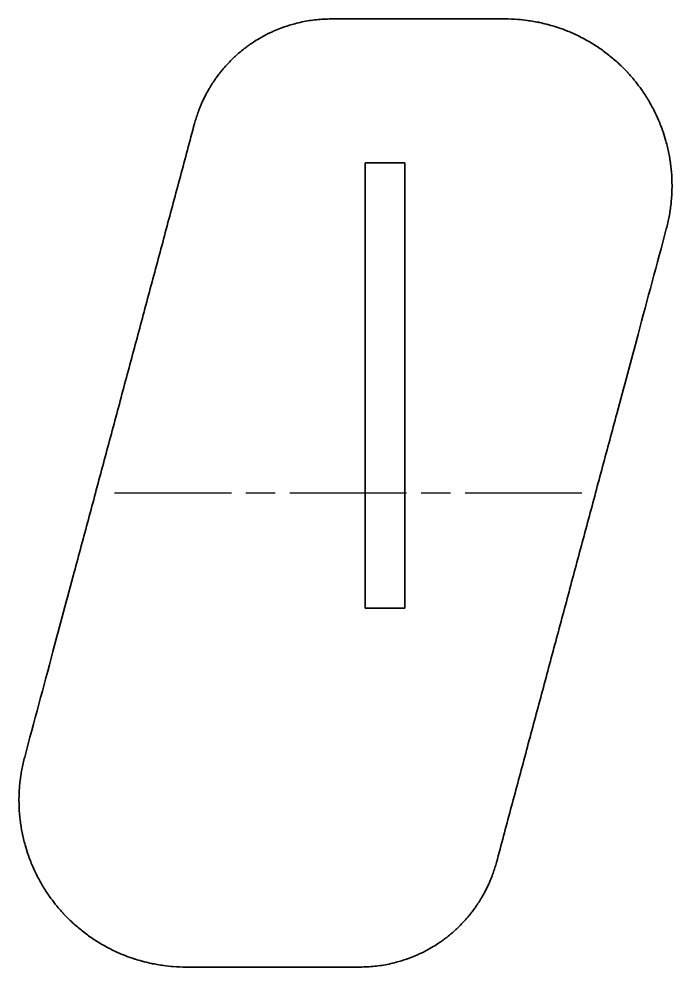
# Model space of a CAD drawing. Header units: inches. Extents: x 0 to 51, y 0 to 74.1.
import ezdxf

# ---------------------------------------------------------------- set-up
doc = ezdxf.new("R2010")
doc.units = ezdxf.units.IN
doc.header["$MEASUREMENT"] = 0
doc.linetypes.add('Chain', pattern=[13.68, 9.12, -1.14, 2.28, -1.14])
doc.layers.add('Bend Centerline (ANSI)', color=7, linetype='Chain', lineweight=25)
doc.layers.add('Visible (ANSI)', color=7, linetype='Continuous', lineweight=35)

# ---------------------------------------------------------------- blocks, each defined once
blk = doc.blocks.new('P-BTC-V005-PTCBA002_Chapas de los Pad de Apoyo_P-BTC-V005-PTCBA002 (desplegada)')
at = {"layer": 'Bend Centerline (ANSI)'}
blk.add_line((18.45, 0), (-18.45, 0), dxfattribs=at)
at = {"layer": 'Visible (ANSI)'}
for p, q in [((-1.13, 37.031), (12.457, 37.031)), ((1.543, -9), (1.543, 25.8)), ((1.543, 25.8), (4.643, 25.8)), ((4.643, 25.8), (4.643, -9)), ((4.643, -9), (1.543, -9)), ((1.13, -37.031), (-12.457, -37.031))]:
    blk.add_line(p, q, dxfattribs=at)
for points, knots in [([(-11.785, 28.855), (-11.745, 29.005), (-11.661, 29.295), (-11.546, 29.636), (-11.427, 29.961), (-11.329, 30.207), (-11.203, 30.499), (-11.101, 30.721), (-10.973, 30.982), (-10.871, 31.179), (-10.764, 31.375), (-10.701, 31.485), (-10.652, 31.57), (-10.627, 31.612), (-10.591, 31.673), (-10.554, 31.734), (-10.485, 31.846), (-10.409, 31.966), (-10.291, 32.146), (-10.184, 32.303), (-10.018, 32.535), (-9.847, 32.763), (-9.579, 33.097), (-9.329, 33.384), (-9.003, 33.731), (-8.731, 33.999), (-8.378, 34.32), (-8.086, 34.565), (-7.635, 34.916), (-7.166, 35.242), (-6.515, 35.636), (-6.008, 35.9), (-5.487, 36.137), (-5.133, 36.282), (-4.594, 36.479), (-4.048, 36.646), (-3.214, 36.844), (-2.274, 36.991), (-1.512, 37.031), (-1.13, 37.031)], [0, 0, 0, 0, 0.025953, 0.051906, 0.064883, 0.090836, 0.103812, 0.129765, 0.142742, 0.168695, 0.181672, 0.197892, 0.201136, 0.207625, 0.210869, 0.220601, 0.22709, 0.246554, 0.259531, 0.285484, 0.298461, 0.33739, 0.363343, 0.415249, 0.441203, 0.493109, 0.519062, 0.570968, 0.596921, 0.67478, 0.726687, 0.804546, 0.830499, 0.882405, 0.908358, 0.986217, 1.038124, 1.141936, 1.245748, 1.245748, 1.245748, 1.245748]), ([(12.457, 37.031), (12.79, 37.031), (13.372, 37.009), (14.033, 36.939), (14.527, 36.867), (14.855, 36.81), (15.263, 36.727), (15.588, 36.651), (15.991, 36.545), (16.31, 36.45), (16.785, 36.295), (17.253, 36.122), (17.942, 35.828), (18.54, 35.532), (19.262, 35.122), (19.819, 34.761), (20.487, 34.272), (20.999, 33.851), (21.546, 33.345), (21.895, 32.99), (22.231, 32.621), (22.448, 32.369), (22.761, 31.982), (23.059, 31.585), (23.477, 30.968), (23.816, 30.401), (24.161, 29.741), (24.369, 29.291), (24.561, 28.833), (24.68, 28.523), (24.845, 28.054), (24.992, 27.578), (25.178, 26.858), (25.307, 26.209), (25.421, 25.391), (25.475, 24.732), (25.493, 23.989), (25.482, 23.492), (25.451, 22.995), (25.421, 22.665), (25.372, 22.255), (25.324, 21.928), (25.252, 21.52), (25.168, 21.113), (25.087, 20.789), (25.044, 20.628)], [0, 0, 0, 0, 0.093082, 0.162893, 0.186164, 0.232705, 0.255975, 0.302516, 0.325787, 0.372328, 0.395598, 0.46541, 0.511951, 0.605033, 0.651574, 0.744656, 0.791197, 0.884279, 0.93082, 1.000631, 1.023901, 1.070442, 1.093713, 1.163524, 1.210065, 1.303147, 1.349688, 1.4195, 1.44277, 1.489311, 1.512582, 1.582393, 1.628934, 1.722016, 1.768557, 1.861639, 1.90818, 1.977991, 2.001262, 2.047803, 2.071073, 2.117614, 2.140885, 2.187426, 2.233967, 2.233967, 2.233967, 2.233967]), ([(-25.044, -20.628), (-24.307, -17.877), (-23.018, -13.067), (-21.545, -7.57), (-20.44, -3.447), (-19.704, -0.698), (-18.783, 2.739), (-18.046, 5.489), (-17.125, 8.925), (-16.389, 11.674), (-15.468, 15.11), (-14.732, 17.859), (-13.811, 21.295), (-12.89, 24.731), (-12.154, 27.48), (-11.785, 28.855)], [0, 0, 0, 0, 0.858512, 1.502396, 1.717024, 2.14628, 2.360908, 2.790164, 3.004792, 3.434048, 3.648676, 4.077932, 4.29256, 4.721816, 5.151072, 5.151072, 5.151072, 5.151072]), ([(25.044, 20.628), (24.307, 17.877), (23.018, 13.067), (21.545, 7.57), (20.44, 3.447), (19.704, 0.698), (18.783, -2.739), (18.046, -5.489), (17.125, -8.925), (16.389, -11.674), (15.468, -15.11), (14.732, -17.859), (13.811, -21.295), (12.89, -24.731), (12.154, -27.48), (11.785, -28.855)], [0, 0, 0, 0, 0.858512, 1.502396, 1.717024, 2.14628, 2.360908, 2.790164, 3.004792, 3.434048, 3.648676, 4.077932, 4.29256, 4.721816, 5.151072, 5.151072, 5.151072, 5.151072]), ([(-12.457, -37.031), (-12.79, -37.031), (-13.372, -37.009), (-14.033, -36.939), (-14.527, -36.867), (-14.855, -36.81), (-15.263, -36.727), (-15.588, -36.651), (-15.991, -36.545), (-16.31, -36.45), (-16.785, -36.295), (-17.253, -36.122), (-17.942, -35.828), (-18.54, -35.532), (-19.262, -35.122), (-19.819, -34.761), (-20.487, -34.272), (-20.999, -33.851), (-21.546, -33.345), (-21.895, -32.99), (-22.231, -32.621), (-22.448, -32.369), (-22.761, -31.982), (-23.059, -31.585), (-23.477, -30.968), (-23.816, -30.401), (-24.161, -29.741), (-24.369, -29.291), (-24.561, -28.833), (-24.68, -28.523), (-24.845, -28.054), (-24.992, -27.578), (-25.178, -26.858), (-25.307, -26.209), (-25.421, -25.391), (-25.475, -24.732), (-25.493, -23.989), (-25.482, -23.492), (-25.451, -22.995), (-25.421, -22.665), (-25.372, -22.255), (-25.324, -21.928), (-25.252, -21.52), (-25.168, -21.113), (-25.087, -20.789), (-25.044, -20.628)], [0, 0, 0, 0, 0.093082, 0.162893, 0.186164, 0.232705, 0.255975, 0.302516, 0.325787, 0.372328, 0.395598, 0.46541, 0.511951, 0.605033, 0.651574, 0.744656, 0.791197, 0.884279, 0.93082, 1.000631, 1.023901, 1.070442, 1.093713, 1.163524, 1.210065, 1.303147, 1.349688, 1.4195, 1.44277, 1.489311, 1.512582, 1.582393, 1.628934, 1.722016, 1.768557, 1.861639, 1.90818, 1.977991, 2.001262, 2.047803, 2.071073, 2.117614, 2.140885, 2.187426, 2.233967, 2.233967, 2.233967, 2.233967]), ([(11.785, -28.855), (11.745, -29.005), (11.661, -29.295), (11.546, -29.636), (11.427, -29.961), (11.329, -30.207), (11.203, -30.499), (11.101, -30.721), (10.973, -30.982), (10.871, -31.179), (10.764, -31.375), (10.701, -31.485), (10.652, -31.57), (10.627, -31.612), (10.591, -31.673), (10.554, -31.734), (10.485, -31.846), (10.409, -31.966), (10.291, -32.146), (10.184, -32.303), (10.018, -32.535), (9.847, -32.763), (9.579, -33.097), (9.329, -33.384), (9.003, -33.731), (8.731, -33.999), (8.378, -34.32), (8.086, -34.565), (7.635, -34.916), (7.166, -35.242), (6.515, -35.636), (6.008, -35.9), (5.487, -36.137), (5.133, -36.282), (4.594, -36.479), (4.048, -36.646), (3.214, -36.844), (2.274, -36.991), (1.512, -37.031), (1.13, -37.031)], [0, 0, 0, 0, 0.025953, 0.051906, 0.064883, 0.090836, 0.103812, 0.129765, 0.142742, 0.168695, 0.181672, 0.197892, 0.201136, 0.207625, 0.210869, 0.220601, 0.22709, 0.246554, 0.259531, 0.285484, 0.298461, 0.33739, 0.363343, 0.415249, 0.441203, 0.493109, 0.519062, 0.570968, 0.596921, 0.67478, 0.726687, 0.804546, 0.830499, 0.882405, 0.908358, 0.986217, 1.038124, 1.141936, 1.245748, 1.245748, 1.245748, 1.245748])]:
    blk.add_open_spline(points, degree=3, knots=knots, dxfattribs=at)

msp = doc.modelspace()

# ---------------------------------------------------------------- block references
msp.add_blockref('P-BTC-V005-PTCBA002_Chapas de los Pad de Apoyo_P-BTC-V005-PTCBA002 (desplegada)', (25.484, 37.031))

doc.saveas('drawing.dxf')
